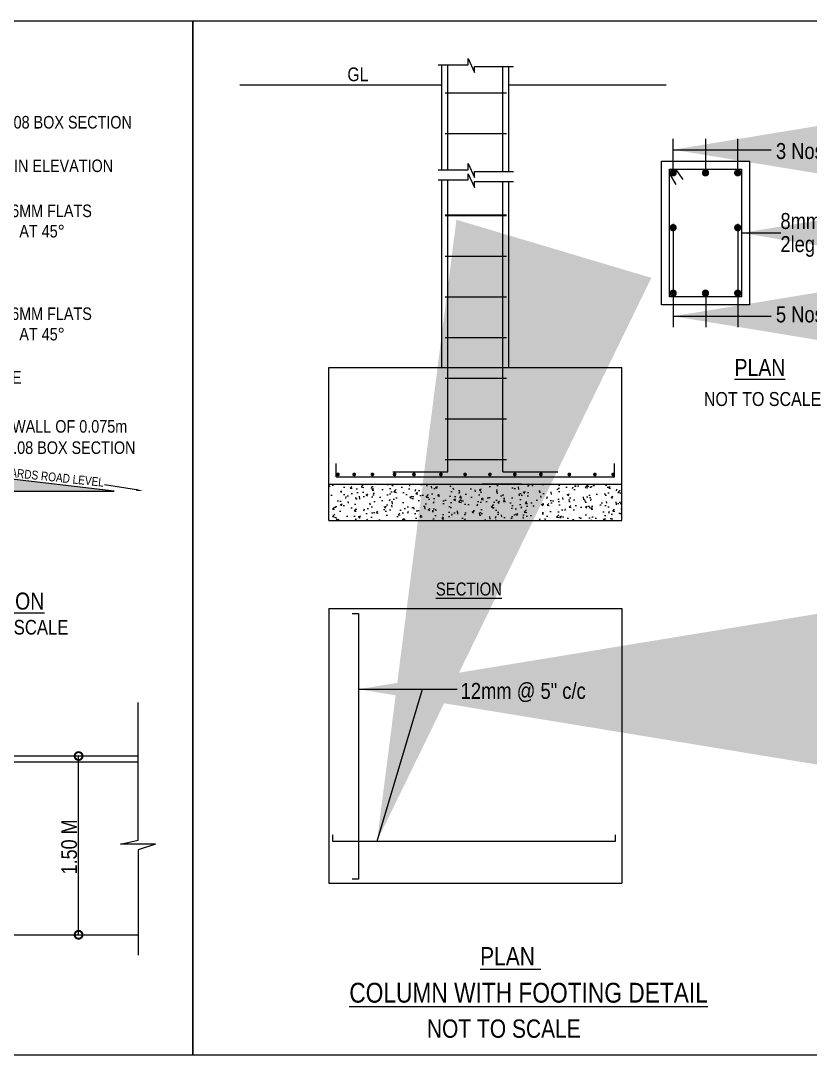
# Model space of a CAD drawing. Header units: metres. Extents: x 115319.7 to 115387.7, y -26854.4 to -26790.4.
# Drawn here: x 115341.86 to 115346.6, y -26854.43 to -26848.21 of the extents above; entities that cross this region are included whole.
import ezdxf
from ezdxf.enums import TextEntityAlignment as Align

# ---------------------------------------------------------------- set-up
doc = ezdxf.new("R2010")
doc.units = ezdxf.units.M
doc.header["$MEASUREMENT"] = 0
doc.layers.add('DIM', color=9, linetype='Continuous', lineweight=25)
doc.layers.add('DIMA', color=11, linetype='Continuous', lineweight=0)
doc.styles.add('Arial', font='swissc.ttf')
doc.styles.add('style1', font='ARIALN.TTF', dxfattribs={"height": 6})
doc.dimstyles.new('style1', dxfattribs={"dimtxt": 12, "dimasz": 7, "dimexe": 4, "dimexo": 6, "dimgap": 2, "dimtad": 0, "dimtoh": 1, "dimdec": 1, "dimzin": 3, "dimdsep": 46, "dimlunit": 4, "dimtxsty": 'style1', "dimblk": 'OBLIQUE', "dimcen": 0.09, "dimclrd": 2, "dimclre": 2, "dimclrt": 4, "dimadec": 0, "dimazin": 0, "dimtfac": 0.5, "dimtdec": 1, "dimtofl": 0, "dimtmove": 2, "dimatfit": 3, "dimfxl": 0, "dimtolj": 1, "dimtzin": 0, "dimarcsym": 0})

# ---------------------------------------------------------------- blocks, each defined once
blk = doc.blocks.new('_Oblique')
at = {"layer": 'DIM', "color": 0, "lineweight": -2}
blk.add_line((-0.5, -0.5), (0.5, 0.5), dxfattribs=at)
blk = doc.blocks.new('_DotSmall')
at = {"layer": 'DIMA', "color": 6, "const_width": 0.5}
blk.add_lwpolyline([(-0.0625000000002274, 0, 1), (0.0624999999997726, 0, 1)], format="xyb", close=True, dxfattribs=at)
blk = doc.blocks.new('CW & G')
h = blk.add_hatch()
h.set_pattern_fill('AR-SAND', color=256, scale=0.0318654545454158, style=0)
h.set_pattern_definition([(37.50000000000002, (92955.927249822, 5724.556962018879), (-0.0020073119895048, 0.0613991152285157), [0, -0.0484354909090322, 0, -0.054171272727207, 0, -0.0517813636363009]), (7.500000000000019, (92955.927249822, 5724.556962018879), (0.0563947391572446, 0.0899289671621026), [0, -0.0261296727272411, 0, -0.0436556727272198, 0, -0.0167293636363434]), (327.4999999999997, (92955.88805531293, 5724.556962018879), (0.0992335459436189, 0.0001803283132522), [0, -0.0159327272727079, 0, -0.0573578181817486, 0, -0.0748838181817273]), (317.4999999999989, (92955.88805531293, 5724.556962018879), (0.0957915906757637, 0.0279675308200345), [0, -0.007966363636354, 0, -0.0376012363635908, 0, -0.0430183636363115])])
h.paths.add_polyline_path([(93043.9644919592, 5692.313747358736), (93040.37772509604, 5692.735719930873, -0.3471624582546375), (93040.45929195923, 5692.63240190419), (93040.45929195923, 5692.313747358736)])
for p, q in [((93043.9644919592, 5692.313747358736), (93040.35307377738, 5692.738620086006)), ((93040.45929195923, 5692.313747358736), (93043.9644919592, 5692.313747358736)), ((93044.33886352408, 5692.333846894274), (93043.7998947573, 5692.421905522348)), ((93044.36521754811, 5686.405068808922), (93044.36521754811, 5688.732562729138)), ((93044.36521754811, 5687.826748725527), (93041.43596831328, 5687.826748725527)), ((93044.36521754811, 5687.720530543708), (93041.43596831328, 5687.720530543708)), ((93043.35991089579, 5684.799530543713), (93043.35991089579, 5687.826748725527)), ((93044.07042809617, 5686.332926755317), (93044.36521754811, 5686.405068808922)), ((93044.66000700006, 5686.332926755317), (93044.07042809617, 5686.332926755317)), ((93044.66000700006, 5686.332926755317), (93044.36521754811, 5686.239759235535)), ((93044.36521754811, 5686.239759235535), (93044.36521754811, 5684.455097797441)), ((93030.4535814622, 5684.799530543713), (93044.36521754811, 5684.799530543713))]:
    blk.add_line(p, q)
blk.add_lwpolyline([(93029.0189175025, 5700.280887043511), (93045.29503578856, 5700.280887043511), (93045.29503578856, 5682.758684733286), (93029.0189175025, 5682.758684733286)], close=True)
blk.add_solid([(93044.34171805912, 5692.351318268336), (93044.33600898905, 5692.316375520212), (93044.44369176844, 5692.31671968403)])
at = {"xscale": 0.2655454545451175, "yscale": 0.2655454545451175, "zscale": 0.2655454545451175}
for p, rotation in [((93043.35991089579, 5687.826748725527), 90), ((93043.35991089579, 5684.799530543713), 270)]:
    blk.add_blockref('_DotSmall', p, dxfattribs=dict(at, rotation=rotation))
at = {"style": 'Arial'}
for s, p in [('5.08X5.08 BOX SECTION', (93041.42091806474, 5698.4546981172)), ('PILLAR IN ELEVATION', (93041.36144918695, 5697.71745071275)), ('50MMX6MM FLATS ', (93041.38010993226, 5696.954273684456)), ('TILTED  AT 45°', (93041.38340960954, 5696.610330454464)), ('50MMX6MM FLATS ', (93041.38010993226, 5695.211797716654)), ('TILTED  AT 45°', (93041.38340960954, 5694.866603323731)), ('OUTSIDE', (93041.31148250717, 5694.133861721816)), ('KERB WALL OF 0.075m', (93041.50471838843, 5693.303751945959)), ('5.08X5.08 BOX SECTION', (93041.48161545327, 5692.943601361826))]:
    blk.add_text(s, height=0.2124363636360885, dxfattribs=at).set_placement(p)
blk.add_text('1.50 M', height=0.2655454545451105, rotation=90, dxfattribs=at).set_placement((93043.3323907305, 5685.823087568503))
at = {"insert": (93043.79564076435, 5692.535498285284), "char_height": 0.1487054545452619, "attachment_point": 3, "rotation": 353.96517122713374, "style": 'Arial'}
blk.add_mtext('\\A1;SLOPE TOWARDS ROAD LEVEL', dxfattribs=at)
at = {"attachment_point": 4, "style": 'Arial'}
for s, insert, char_height in [('{\\LKERB WALL AND GATE SECTION}', (93037.55549372813, 5690.449408625071), 0.2880360000000001), ('NOT TO SCALE', (93041.11453459355, 5690.007053795985), 0.2468880000000002)]:
    blk.add_mtext(s, dxfattribs=dict(at, insert=insert, char_height=char_height))
blk = doc.blocks.new('WRWR')
h = blk.add_hatch()
h.set_pattern_fill('AR-CONC', color=256, scale=0.0345407623969858, style=0)
h.set_pattern_definition([(50, (57.48440371624565, -43.89417001979564), (0.2477471354403129, -0.021675065843374), [0.0259055717977393, -0.2849612897751326]), (355, (57.48440371624565, -43.89417001979564), (-0.0479257684659155, 0.2598128976701386), [0.0207244574381915, -0.2279690318201066]), (100.4513999999998, (57.50504931019714, -43.8959762736995), (0.1998215509821118, 0.2381376740941407), [0.0220163475792869, -0.2421798309711232]), (46.18419999999993, (57.48440371624565, -43.82508849499754), (0.3686331948088837, -0.05717152946121901), [0.0388583576966088, -0.4274419346626973]), (96.6355999999996, (57.51512314599314, -43.82985280839603), (0.3228396243368167, 0.3364677392542981), [0.0330245224051527, -0.3632696884281959]), (351.1842000000001, (57.48440371624565, -43.82508849499754), (0.3228393616836521, 0.3364679914104583), [0.0310866861572872, -0.3419535477301597]), (20.99999999999998, (57.51894447861014, -43.84235887619616), (0.20617624660309, -0.1390676343900946), [0.0259055717977393, -0.2849612897751319]), (326, (57.51894447861014, -43.84235887619616), (0.0840429706744709, 0.2504723540812688), [0.0207244574381915, -0.2279690318201065]), (71.45140000000002, (57.53612582513597, -43.85394785670541), (0.2902193017440411, 0.1114044925264026), [0.0220163475792864, -0.242179830971119]), (37.49999999999999, (57.48440371624565, -43.89417001979564), (0.0042001067329626, 0.1149840750860424), [0, -0.2252057708283475, 0, -0.231423108059805, 0, -0.2288325508800311]), (7.499999999999991, (57.48440371624565, -43.89417001979564), (0.0908662238667422, 0.1362328122671701), [0, -0.131945712356484, 0, -0.2200246564687965, 0, -0.0872154250523876]), (327.5, (57.40737781607276, -43.89417001979564), (0.184386339300113, -0.007790624654717), [0, -0.0863519059924646, 0, -0.2694179466964893, 0, -0.3574968908088032]), (317.5, (57.37283705367918, -43.89417001979564), (0.2014369490846369, 0.0345770240949504), [0, -0.1122574777902038, 0, -0.1789211492163865, 0, -0.2538746036178455])])
h.paths.add_polyline_path([(4.853824875364807, 6.470094592248643), (1.537911685254584, 6.470094592248643), (1.537911685254584, 6.055605443487365), (4.853824875364807, 6.055605443487365)])
for p, q in [((2.815919893928367, 10.02921470951514), (2.815919893928367, 11.21712819774256)), ((2.88500141874465, 10.02921470951514), (2.88500141874465, 11.21712819774256)), ((3.506735141872924, 10.01114538175534), (3.506735141872924, 11.19905886998276)), ((3.575816666654645, 10.01114538175534), (3.575816666654645, 11.19905886998276)), ((0.5294449549583078, 10.99004451860946), (2.815919893928367, 10.99004451860946)), ((2.854675487504209, 10.90036990116914), (3.547152352119155, 10.90036990116914)), ((3.575816666654645, 10.99004451860946), (5.354516929024612, 10.99004451860946)), ((2.854675487504209, 10.43970213987541), (3.547152352119155, 10.43970213987541)), ((5.433696459152997, 10.01528365015747), (5.433696459152997, 10.37987420920763)), ((5.801891965134928, 10.01528365015747), (5.801891965134928, 10.37987420920763)), ((6.164644220663831, 10.01528365015747), (6.164644220663831, 10.37987420920763)), ((5.392393551886925, 9.981735259128072), (5.462961004885073, 9.860344890934355)), ((5.458973768429131, 10.03628136219231), (5.542704015118943, 9.92004503094722)), ((2.815919893928367, 7.788923701944441), (2.815919893928367, 9.913791989880336)), ((2.88500141874465, 6.607903915374662), (2.88500141874465, 9.913791989880336)), ((3.506735141872924, 6.607903915374662), (3.506735141872924, 9.895722662120534)), ((3.575816666654645, 7.788923701964449), (3.575816666654645, 9.895722662120534)), ((2.854675487504209, 9.518366617287937), (3.547152352119155, 9.518366617287937)), ((2.854675487504209, 9.512392826971336), (3.547152352119155, 9.512392826971336)), ((5.433682389550085, 9.418462605299283), (5.433696459152997, 8.63160550493376)), ((6.164644220683839, 9.418462605299283), (6.164644220663831, 8.610961605704688)), ((2.854675487504209, 9.0517250656776), (3.547152352119155, 9.0517250656776)), ((2.854675487504209, 8.591057304383867), (3.547152352119155, 8.591057304383867)), ((5.433696459152997, 8.61096160570014), (5.433696459152997, 8.246371046650893)), ((5.801891965134928, 8.61096160570014), (5.801891965134928, 8.246371046650893)), ((6.164644220663831, 8.61096160570014), (6.164644220663831, 8.246371046650893)), ((2.854675487504209, 8.13038954309468), (3.547152352119155, 8.13038954309468)), ((1.537911685254584, 6.470094592254099), (1.537911685254584, 7.788923701944441)), ((1.537911685254584, 7.788923701944441), (4.853824875364807, 7.788923701944441)), ((4.853824875364807, 6.470094592254099), (4.853824875364807, 7.788923701944441)), ((2.854675487504209, 7.669721781803672), (3.547152352119155, 7.669721781803672)), ((2.854675487504209, 7.20905402050721), (3.547152352119155, 7.20905402050721)), ((1.621992631262401, 6.551790817274195), (1.621992631262401, 6.703337376696254)), ((2.854675487504209, 6.748386259218023), (3.547152352119155, 6.748386259218023)), ((4.769743929355172, 6.551790817274195), (4.769743929355172, 6.703337376696254)), ((2.263267695596368, 6.607903915374662), (2.88500141874465, 6.607903915374662)), ((3.506735141872924, 6.607903915374662), (4.128468865024842, 6.607903915374662)), ((1.537911685254584, 6.055605443493732), (1.537911685254584, 6.470094592254099)), ((1.537911685254584, 6.470094592254099), (4.853824875364807, 6.470094592254099)), ((1.621992631262401, 6.551790817274195), (4.769743929355172, 6.551790817274195)), ((3.717152771359906, 6.470094592254099), (3.273583434411193, 6.470094592254099)), ((4.853824875364807, 6.055605443493732), (4.853824875364807, 6.470094592254099)), ((1.537911685254584, 6.055605443493732), (4.853824875364807, 6.055605443493732)), ((1.537911685254584, 5.059402330596639), (1.537911685254584, 1.949669157580501)), ((1.537911685254584, 5.059402330596639), (4.853824875364807, 5.059402330596639)), ((4.853824875364807, 5.059402330596639), (4.853824875364807, 1.949669157580501)), ((1.537911685254584, 1.949669157580501), (4.853824875364807, 1.949669157580501))]:
    blk.add_line(p, q)
for points in [[(0, 11.71729246532595), (8.103884502683286, 11.71729246532595), (8.103884502703293, 0), (0, 0)], [(5.301998710119733, 10.12667620397224), (6.296341969718922, 10.12667620397224), (6.296341969718922, 8.499569051894468), (5.301998710119733, 8.499569051894468)], [(5.392393551886925, 10.03628136219231), (6.205947127929902, 10.03628136219231), (6.205947127929902, 8.589963893671666), (5.392393551886925, 8.589963893671666)]]:
    blk.add_lwpolyline(points, close=True)
for points in [[(2.772949496220462, 11.21712819774256), (3.114516436493431, 11.21712819774256), (3.114516436493431, 11.28760541317751), (3.184181329535931, 11.13054146690592), (3.184181329535931, 11.19905886998276), (3.627289766853209, 11.19905886998276)], [(2.772949496220462, 10.02921470951514), (3.114516436493431, 10.02921470951514), (3.114516436493431, 10.099691924951), (3.184181329535931, 9.94262797868123), (3.184181329535931, 10.01114538175534), (3.627289766853209, 10.01114538175534)], [(2.772949496220462, 9.913791989880336), (3.114516436493431, 9.913791989880336), (3.114516436493431, 9.984269205320743), (3.184181329535931, 9.827205259050972), (3.184181329535931, 9.895722662120534), (3.627289766853209, 9.895722662120534)], [(1.803282115210095, 5.003448128811214), (1.872363640008188, 5.003448128811214), (1.872363640008188, 1.994239363665656), (1.803282115210095, 1.994239363665656)], [(1.580804565172002, 2.495254481616939), (1.580804565172002, 2.426172956822483), (4.781054715036589, 2.426172956822483), (4.781054715036589, 2.495254481616939)]]:
    blk.add_lwpolyline(points)
for points, const_width in [([(5.413052559908464, 9.994639750923852, 1), (5.454340358390254, 9.994639750923852, 1)], 0.0412877984668239), ([(5.779338891237785, 9.994639750923852, 1), (5.820626689715936, 9.994639750923852, 1)], 0.0412877984668239), ([(6.185288119902908, 9.994639750923852, -1), (6.144000321448402, 9.994639750923852, -1)], 0.0412877984668239), ([(5.413052559908464, 9.372801076988253, -1), (5.454340358390254, 9.372801076988253, -1)], 0.0412877984668239), ([(6.185288119902908, 9.372801076988253, 1), (6.144000321448402, 9.372801076988253, 1)], 0.0412877984668239), ([(5.413052559908464, 8.63160550493376, -1), (5.454340358390254, 8.63160550493376, -1)], 0.0412877984668239), ([(5.779338891237785, 8.63160550493376, -1), (5.820626689715936, 8.63160550493376, -1)], 0.0412877984668239), ([(6.185288119902908, 8.63160550493376, 1), (6.144000321448402, 8.63160550493376, 1)], 0.0412877984668239), ([(1.630227769250268, 6.578552093687903, 1), (1.651263070345521, 6.578552093687903, 1)], 0.0210353011096784), ([(1.813917520770701, 6.578552093687903, 1), (1.83495282189142, 6.578552093687903, 1)], 0.0210353011096784), ([(2.020165190488114, 6.578552093687903, 1), (2.041200491587005, 6.578552093687903, 1)], 0.0210353011096784), ([(2.271530009929847, 6.578552093687903, 1), (2.292565311052384, 6.578552093687903, 1)], 0.0210353011096784), ([(2.490668200038271, 6.578552093687903, 1), (2.511703501133524, 6.578552093687903, 1)], 0.0210353011096784), ([(2.795265766128069, 6.578552093687903, 1), (2.816301067263339, 6.578552093687903, 1)], 0.0210353011096784), ([(3.068632272124887, 6.578552093687903, 1), (3.089667573218321, 6.578552093687903, 1)], 0.0210353011096784), ([(3.350159687859558, 6.578552093687903, 1), (3.371194988942078, 6.578552093687903, 1)], 0.0210353011096784), ([(3.631686446853564, 6.578552093687903, 1), (3.652721747992472, 6.578552093687903, 1)], 0.0210353011096784), ([(3.926909506941228, 6.578552093687903, 1), (3.947944808036482, 6.578552093687903, 1)], 0.0210353011096784), ([(4.248275453895985, 6.578552093687903, 1), (4.269310754991238, 6.578552093687903, 1)], 0.0210353011096784), ([(4.537504083760723, 6.578552093687903, 1), (4.558539384875983, 6.578552093687903, 1)], 0.0210353011096784), ([(4.744096525138957, 6.578552093687903, 1), (4.765131826276046, 6.578552093687903, 1)], 0.0210353011096784)]:
    blk.add_lwpolyline(points, format="xyb", close=True, dxfattribs=dict(const_width=const_width))
at = {"style": 'style1'}
for s, height, p in [('GL', 0.1554334307864362, (1.747563413240641, 11.03180115703344)), ('3 Nos 20mm #', 0.1807896835643323, (6.597076733030917, 10.15101735900498)), ('8mm rings', 0.1807896835643323, (6.647940636552447, 9.358283530826156)), ('2leg 7" c/c', 0.1807896835643323, (6.647940636552447, 9.096943943335644)), ('5 Nos 20mm #', 0.1807896835643323, (6.597076733030917, 8.30062686636029)), ('12mm @ 5" c/c', 0.1813390025841755, (3.029046134261079, 4.036713647630676))]:
    blk.add_text(s, height=height, dxfattribs=at).set_placement(p)
for s, height, p in [('%%UPLAN', 0.1920890387871031, (6.415840241874321, 7.790973461805152)), ('NOT TO SCALE', 0.1581909731187908, (6.446200223548657, 7.432712136341251)), ('%%uSECTION', 0.1467982401871897, (3.122908976280087, 5.281073584904333)), ('%%UPLAN ', 0.2072445743819149, (3.592408004375101, 1.122304006516969)), ('%%uCOLUMN WITH FOOTING DETAIL', 0.2245149555804078, (3.79782357469412, 0.7088494246054325)), ('NOT TO SCALE', 0.2072445743819149, (3.517457226822444, 0.3024324112047907))]:
    blk.add_text(s, height=height, dxfattribs=at).set_placement(p, align=Align.MIDDLE_CENTER)
for points in [[(5.433696459152997, 10.25612372027626), (5.801891965134928, 10.25612372027626)], [(5.801891965134928, 10.25612372027626), (6.164644220663831, 10.25612372027626)], [(6.164644220663831, 10.25612372027626), (6.542914307361571, 10.25612372027626)], [(6.205947127929902, 9.313122627932898), (6.653104680002798, 9.313122627932898)], [(5.433696459152997, 8.370121535596809), (5.801891965134928, 8.370121535596809)], [(5.801891965134928, 8.370121535596809), (6.164644220663831, 8.370121535596809)], [(6.164644220663831, 8.370121535596809), (6.542914307361571, 8.370121535596809)], [(1.872363640008188, 4.146059732549474), (2.989449033768323, 4.146059732549474)], [(2.082945137062779, 2.426172956822483), (2.596060612248038, 4.146059732549474)]]:
    blk.add_leader(points, dimstyle='style1', override={"dimtxt": 12, "dimasz": 7, "dimexe": 4, "dimexo": 6, "dimgap": 2, "dimtfac": 0.5})

msp = doc.modelspace()

# ---------------------------------------------------------------- block references
for name, p, xscale, yscale, zscale in [('CW & G', (82295.87309284722, -28872.78155538116), 0.3551713334671691, 0.3551713334671691, 0.3551713334671691), ('WRWR', (115342.8946035544, -26854.42856889102), 0.5311275891532342, 0.5311275891532342, 0.5311275891532342)]:
    msp.add_blockref(name, p, dxfattribs=dict(xscale=xscale, yscale=yscale, zscale=zscale))

doc.saveas('drawing.dxf')
